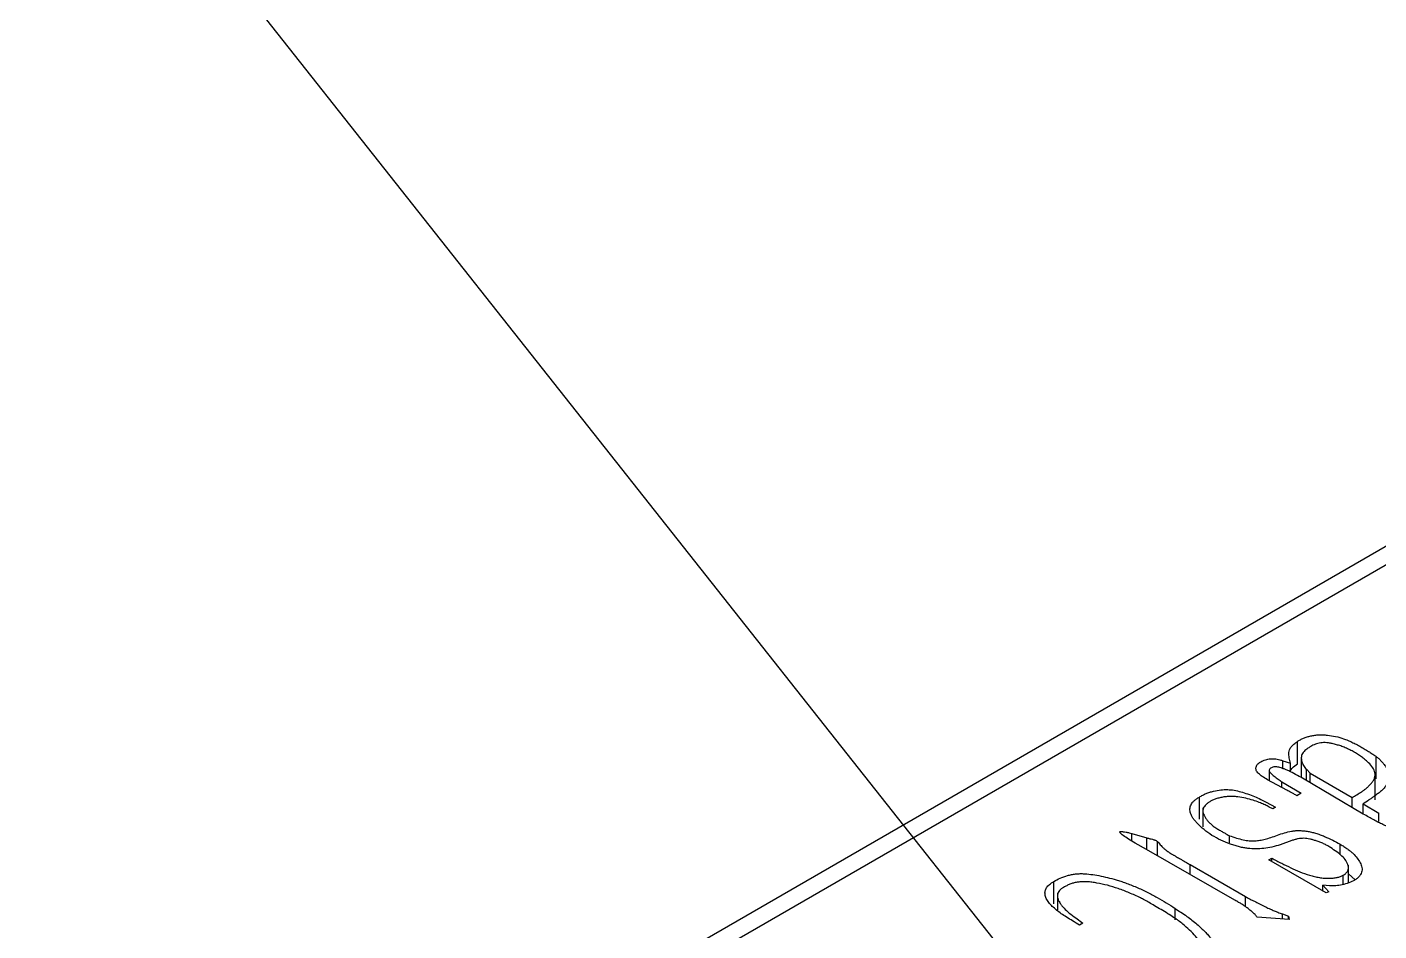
# Model space of a CAD drawing. Header units: millimetres. Extents: x 2 to 292, y 3 to 207.
# Drawn here: x 237.691 to 242.654, y 177.174 to 180.491 of the extents above; entities that cross this region are included whole.
import ezdxf

# ---------------------------------------------------------------- set-up
doc = ezdxf.new("R2010")
doc.units = ezdxf.units.MM
doc.layers.add('图框', color=7, linetype='Continuous')

msp = doc.modelspace()

# ---------------------------------------------------------------- linework, layer by layer
at = {"color": 7, "linetype": 'Continuous', "lineweight": 25}
for p, q in [((245.69316028, 180.32462782), (237.69072156, 175.70491828)), ((245.79315157, 180.31472654), (237.79071285, 175.695017)), ((242.35499422, 177.78750829), (242.35499422, 177.86916223)), ((242.30101886, 177.79809545), (242.32860213, 177.78885596)), ((242.30101886, 177.7691717), (242.30101886, 177.79809545)), ((242.32860213, 177.75735454), (242.32860213, 177.78885596)), ((242.36878526, 177.80883665), (242.36878526, 177.73630856)), ((242.64360214, 177.73236423), (242.64360214, 177.81401817)), ((242.31600246, 177.68997178), (242.24483039, 177.72850288)), ((242.2506917, 177.76331471), (242.2506917, 177.7253299)), ((242.59643633, 177.60239122), (242.37355365, 177.73381093)), ((242.38734575, 177.76693591), (242.40096734, 177.75238833)), ((242.38734575, 177.72567866), (242.38734575, 177.76693591)), ((242.40096734, 177.75238833), (242.55506044, 177.66343229)), ((242.40096734, 177.71764674), (242.40096734, 177.75238833)), ((242.63989012, 177.65465197), (242.63989012, 177.75671978)), ((242.29761504, 177.72044203), (242.36776472, 177.67876597)), ((242.29761504, 177.69992626), (242.29761504, 177.72044203)), ((241.99487482, 177.58354765), (241.99487482, 177.66520159)), ((242.23972187, 177.64593593), (242.27428775, 177.62735761)), ((242.36776472, 177.67876597), (242.35278105, 177.67011609)), ((242.55506044, 177.62678801), (242.55506044, 177.66343229)), ((242.61482546, 177.65291451), (242.59524535, 177.64023403)), ((242.59524535, 177.64023403), (242.65381683, 177.60642144)), ((242.59524535, 177.60309363), (242.59524535, 177.64023403)), ((242.00738713, 177.62548585), (242.00738713, 177.5557009)), ((242.27428775, 177.62735761), (242.26390131, 177.62136165)), ((242.65381683, 177.57580702), (242.65381683, 177.60642144)), ((241.74662343, 177.53112754), (241.8017908, 177.51520379)), ((241.80059811, 177.47205305), (241.75922255, 177.49593865)), ((241.8017908, 177.47136979), (241.8017908, 177.51520379)), ((241.84078192, 177.44902621), (241.84078192, 177.50193435)), ((242.10520974, 177.49741743), (242.10520974, 177.52326434)), ((242.33388142, 177.50527639), (242.29148544, 177.49004014)), ((242.51079011, 177.45282451), (242.51079011, 177.49200721)), ((242.1247908, 177.28627671), (241.80059811, 177.47205305)), ((242.25010945, 177.43430763), (242.26032558, 177.44020528)), ((242.46039061, 177.3129149), (242.25010945, 177.43430763)), ((242.26032558, 177.42840989), (242.26032558, 177.44020528)), ((241.96031113, 177.41700792), (242.16378347, 177.29954584)), ((242.54204246, 177.38263582), (242.56589613, 177.36147931)), ((242.54204263, 177.35122712), (242.54204263, 177.41559179)), ((241.46023048, 177.27352692), (241.46023048, 177.35518086)), ((242.44779121, 177.34141994), (242.469586, 177.31684615)), ((242.47179993, 177.33935533), (242.44779121, 177.34141994)), ((242.44779121, 177.32018843), (242.44779121, 177.34141994)), ((242.52253911, 177.34481446), (242.52253911, 177.3778873)), ((241.47375041, 177.31266967), (241.47375041, 177.25162367)), ((242.16378347, 177.26262324), (242.16378347, 177.29954584)), ((242.469586, 177.31684615), (242.46039061, 177.3129149)), ((242.29931733, 177.23585138), (242.32230326, 177.22788977)), ((242.29931733, 177.21777335), (242.29931733, 177.23585138)), ((241.54076861, 177.22120526), (241.56715894, 177.20203867)), ((241.56715894, 177.20203867), (241.55438874, 177.1946666)), ((242.32468647, 177.2158982), (242.20634905, 177.22464658)), ((242.32230326, 177.22788977), (242.32468647, 177.2158982)), ((242.32230326, 177.21607431), (242.32230326, 177.22788977))]:
    msp.add_line(p, q, dxfattribs=at)
at = {"color": 8, "linetype": 'Continuous', "lineweight": 25}
for p, q in [((241.74662343, 177.50369278), (241.74662343, 177.53112754)), ((241.96031113, 177.38053065), (241.96031113, 177.41700792)), ((241.90514449, 177.21482659), (241.90514449, 177.2563947))]:
    msp.add_line(p, q, dxfattribs=at)
at = {"color": 7, "linetype": 'Continuous', "lineweight": 25}
for points, knots in [([(242.35499484, 177.86916194), (242.35836212, 177.87134705), (242.3651102, 177.87572605), (242.37691099, 177.88127651), (242.38983506, 177.88600722), (242.40387663, 177.88956062), (242.41855195, 177.89215562), (242.43362139, 177.89356537), (242.44898751, 177.89363174), (242.46968702, 177.89212877), (242.49541285, 177.88777922), (242.52004785, 177.88078617), (242.53951764, 177.87342993), (242.55480508, 177.86639198), (242.5712041, 177.85842537), (242.58746671, 177.84923871), (242.60344983, 177.83985117), (242.61814902, 177.83071078), (242.63159758, 177.82227419), (242.6397179, 177.81668948), (242.6436011, 177.81401883)], [0, 0, 0, 0, 0.04319413938, 0.08656188062, 0.12945052592, 0.17348451032, 0.21701976822, 0.26019759664, 0.30332645517, 0.34774270462, 0.43793138317, 0.53068444984, 0.58108369518, 0.63633241522, 0.6975103347, 0.76399623778, 0.83047154521, 0.89218064244, 0.9484400936, 1, 1, 1, 1]), ([(242.32860312, 177.78885549), (242.32707602, 177.79559518), (242.32406087, 177.80890219), (242.32270769, 177.82562578), (242.32483614, 177.8391303), (242.33150924, 177.84921329), (242.34124537, 177.8595252), (242.35024904, 177.8658357), (242.35499484, 177.86916194)], [0, 0, 0, 0, 0.2391263273, 0.4721368005, 0.5882648671, 0.7129818241, 0.8487140133, 1, 1, 1, 1]), ([(242.40692694, 177.8525502), (242.40185998, 177.84976044), (242.39092233, 177.84373841), (242.38012544, 177.83424814), (242.37241176, 177.82528572), (242.36938959, 177.81715324), (242.36840112, 177.80821658), (242.36973107, 177.79872274), (242.37253392, 177.78939923), (242.3763031, 177.78081945), (242.38075729, 177.7732773), (242.38523682, 177.76896588), (242.38734599, 177.76693586)], [0, 0, 0, 0, 0.1283281857, 0.2770120055, 0.3586682409, 0.4454393032, 0.5395122149, 0.643021005, 0.7477832267, 0.840364303, 0.9248359644, 1, 1, 1, 1]), ([(242.49768041, 177.85717003), (242.49262095, 177.85854712), (242.48314237, 177.861127), (242.46915477, 177.86375882), (242.45649018, 177.86495391), (242.44507482, 177.86468284), (242.43459374, 177.86311029), (242.42487051, 177.86051677), (242.41527646, 177.85714475), (242.40978721, 177.85412414), (242.40692694, 177.8525502)], [0, 0, 0, 0, 0.1694918482, 0.3175317568, 0.4445778163, 0.5565572779, 0.6613221425, 0.7707060997, 0.8805224062, 1, 1, 1, 1]), ([(242.55506112, 177.66343196), (242.56083743, 177.66684629), (242.57255907, 177.67377486), (242.58769154, 177.68249315), (242.59952016, 177.69052397), (242.60824493, 177.69787), (242.61730493, 177.70623841), (242.62614628, 177.7154711), (242.63365479, 177.72520115), (242.63838194, 177.73513852), (242.64032663, 177.74486232), (242.63904828, 177.75763257), (242.63156228, 177.77344672), (242.61877831, 177.78866387), (242.60477817, 177.80059091), (242.59282403, 177.81018826), (242.57868709, 177.81977114), (242.56341739, 177.82944903), (242.54725701, 177.83845529), (242.53078946, 177.84626966), (242.51438082, 177.85249591), (242.50307485, 177.85566023), (242.49768041, 177.85717003)], [0, 0, 0, 0, 0.0591208937, 0.1199717163, 0.1528131899, 0.189519857, 0.2301740504, 0.2750349895, 0.3201193465, 0.3617662279, 0.4021928925, 0.4408022514, 0.5195502011, 0.60341156, 0.649112794, 0.6978995818, 0.7497598545, 0.804908036, 0.8600203643, 0.9102215547, 0.9571638041, 1, 1, 1, 1]), ([(242.24483068, 177.72850279), (242.23826302, 177.73245532), (242.22618227, 177.73972572), (242.21353857, 177.74941375), (242.20611255, 177.75698374), (242.20342824, 177.76292134), (242.20183601, 177.76904461), (242.20277935, 177.77531201), (242.2047109, 177.78148416), (242.20910097, 177.78722438), (242.21554782, 177.79227957), (242.22604727, 177.79797314), (242.24071486, 177.80337847), (242.25720471, 177.80605295), (242.27023414, 177.80568387), (242.28045268, 177.80456532), (242.2907235, 177.80173249), (242.29748506, 177.79934379), (242.30101951, 177.79809515)], [0, 0, 0, 0, 0.1279404037, 0.2353370816, 0.2829639588, 0.3299957866, 0.3778806727, 0.4269994712, 0.4762733131, 0.5239494425, 0.5722126782, 0.62205481, 0.7177019734, 0.8046473594, 0.8475699579, 0.8929380979, 0.9440357785, 1, 1, 1, 1]), ([(242.32860331, 177.76071599), (242.33078075, 177.7646712), (242.33625977, 177.77462359), (242.3479499, 177.78266353), (242.35499422, 177.78750829)], [0, 0, 0, 0, 0.3974130726, 1, 1, 1, 1]), ([(242.6436011, 177.81401883), (242.64686313, 177.81136311), (242.6536416, 177.80584454), (242.66250815, 177.79662695), (242.67116494, 177.78648335), (242.67952927, 177.77559399), (242.68630619, 177.76400705), (242.69012628, 177.75192297), (242.69062692, 177.73958873), (242.68885392, 177.72717284), (242.68427165, 177.71503199), (242.67737346, 177.70354718), (242.66860076, 177.69276074), (242.65715693, 177.68313985), (242.64545483, 177.67431457), (242.63425388, 177.66639944), (242.62451163, 177.65920856), (242.61792563, 177.6549289), (242.61482561, 177.65291447)], [0, 0, 0, 0, 0.0542734553, 0.1127798616, 0.1756002219, 0.242919865, 0.3113661275, 0.3791236769, 0.4469341136, 0.5166089082, 0.5865063065, 0.6535725246, 0.7190884944, 0.7845770993, 0.8477625733, 0.9045273877, 0.9550611078, 1, 1, 1, 1]), ([(242.25623872, 177.77086763), (242.25432958, 177.76943139), (242.25036302, 177.76644735), (242.25059905, 177.76124138), (242.25287829, 177.75669394), (242.25657347, 177.75230117), (242.26215465, 177.74720653), (242.27143093, 177.73969415), (242.28308139, 177.73052431), (242.29302036, 177.72362944), (242.29761413, 177.72044265)], [0, 0, 0, 0, 0.0887305437, 0.1843530638, 0.2459156495, 0.3277377605, 0.4283410301, 0.5490163693, 0.7915564721, 1, 1, 1, 1]), ([(242.37355418, 177.73381068), (242.36501316, 177.73864693), (242.34854253, 177.74797324), (242.32732171, 177.75861376), (242.31126634, 177.76586131), (242.30056885, 177.77006495), (242.29118591, 177.77323004), (242.28278368, 177.77539176), (242.27508736, 177.7762556), (242.26786487, 177.77594568), (242.26135861, 177.77399611), (242.25801095, 177.77195054), (242.25623872, 177.77086763)], [0, 0, 0, 0, 0.2460219931, 0.4744324571, 0.5776317997, 0.6650473424, 0.7403363063, 0.8010362096, 0.8532397134, 0.9001648271, 0.9471479806, 1, 1, 1, 1]), ([(241.99487553, 177.66520126), (241.99871289, 177.66750907), (242.00629664, 177.67207), (242.0188445, 177.67798395), (242.03237819, 177.68274756), (242.05041471, 177.68761969), (242.0724328, 177.69150155), (242.09811803, 177.69298308), (242.12301419, 177.69042001), (242.1473754, 177.68447602), (242.17219984, 177.67643899), (242.19668249, 177.6671157), (242.2195115, 177.65695254), (242.2331766, 177.64950377), (242.23972261, 177.64593557)], [0, 0, 0, 0, 0.0588318217, 0.1162693116, 0.1714868979, 0.226776849, 0.3274888999, 0.4146080149, 0.4983617838, 0.5930772248, 0.6942681651, 0.8004511927, 0.9044097562, 1, 1, 1, 1]), ([(242.35278134, 177.67011597), (242.34884891, 177.67217008), (242.34152171, 177.67599745), (242.33157016, 177.68146431), (242.32297185, 177.68586411), (242.31813804, 177.68871315), (242.3160032, 177.68997142)], [0, 0, 0, 0, 0.3158965647, 0.5886026384, 0.8183077615, 1, 1, 1, 1]), ([(242.04084821, 177.52444381), (242.03077917, 177.53145461), (242.01123167, 177.54506499), (241.99156664, 177.56353733), (241.97882647, 177.57788769), (241.97097257, 177.58768182), (241.96570946, 177.59698208), (241.96091366, 177.6080874), (241.95890693, 177.62144924), (241.96220332, 177.63436799), (241.96806073, 177.64418858), (241.97487831, 177.65140829), (241.98379676, 177.65854956), (241.99108487, 177.66292534), (241.99487553, 177.66520126)], [0, 0, 0, 0, 0.1714089092, 0.3327641317, 0.4070280664, 0.4752817143, 0.535794252, 0.5910401363, 0.6907460027, 0.7862513313, 0.8346676578, 0.8857568408, 0.9405803869, 1, 1, 1, 1]), ([(242.02603479, 177.64328163), (242.02336811, 177.64119288), (242.01824251, 177.63717814), (242.01259035, 177.63066341), (242.00862908, 177.62413528), (242.00715016, 177.61728929), (242.00757054, 177.61007374), (242.00990825, 177.60215269), (242.0143206, 177.59347675), (242.02014297, 177.58408434), (242.02767653, 177.57441776), (242.03717706, 177.56501842), (242.04859679, 177.55605615), (242.06146, 177.54782083), (242.07426555, 177.54032779), (242.08584437, 177.53364476), (242.09578488, 177.52796907), (242.10228922, 177.52472225), (242.10520996, 177.52326428)], [0, 0, 0, 0, 0.05486286864, 0.10545107464, 0.15373039904, 0.20064376602, 0.25062862682, 0.30618930244, 0.37034274225, 0.44190546097, 0.51737252259, 0.59449964795, 0.67195078592, 0.75257643338, 0.82913323698, 0.89488816457, 0.95280007402, 1, 1, 1, 1]), ([(242.26390083, 177.621362), (242.25833288, 177.62443979), (242.24793622, 177.63018674), (242.23156671, 177.63831378), (242.21280837, 177.64576605), (242.19097477, 177.65386365), (242.16469649, 177.66121215), (242.14019669, 177.66541612), (242.11966772, 177.66745754), (242.10393968, 177.66722757), (242.08826547, 177.66601725), (242.07297409, 177.66330772), (242.05854559, 177.65970674), (242.04578938, 177.65508461), (242.03450265, 177.64983727), (242.02884293, 177.64545563), (242.02603479, 177.64328163)], [0, 0, 0, 0, 0.0843403507, 0.1574827769, 0.2358715972, 0.3332158883, 0.4412527899, 0.5540147308, 0.6117972089, 0.6683045445, 0.7253821271, 0.7843206996, 0.8427005999, 0.8968028487, 0.9487974402, 1, 1, 1, 1]), ([(242.87686987, 177.54528221), (242.87165165, 177.54313763), (242.86137062, 177.53891235), (242.8440011, 177.53457449), (242.8257453, 177.53200239), (242.80672721, 177.53117394), (242.78759732, 177.53182179), (242.768665, 177.53355207), (242.75029938, 177.53666263), (242.72659692, 177.54235798), (242.69854767, 177.55137156), (242.67205014, 177.56223078), (242.65151314, 177.57251547), (242.63414292, 177.58121823), (242.61573114, 177.59137861), (242.6030576, 177.59861216), (242.59643653, 177.6023912)], [0, 0, 0, 0, 0.0588737704, 0.1159942214, 0.1730572167, 0.2312820276, 0.2909673794, 0.3492438101, 0.4074873971, 0.4668098329, 0.5854385757, 0.7023754364, 0.7654368743, 0.835819471, 0.9142268526, 1, 1, 1, 1]), ([(241.75922299, 177.49593847), (241.75076202, 177.50084332), (241.73523347, 177.50984527), (241.71897775, 177.52137595), (241.70832493, 177.5290231), (241.7045647, 177.53305859), (241.70106741, 177.53592509), (241.70240492, 177.53725662), (241.7028639, 177.53771354)], [0, 0, 0, 0, 0.38374602444, 0.70429428645, 0.83174804649, 0.91918283495, 0.97226688806, 1, 1, 1, 1]), ([(241.7028639, 177.53771354), (241.70373093, 177.53811444), (241.70560892, 177.53898279), (241.71016401, 177.53868114), (241.71660531, 177.53769748), (241.72579088, 177.53611129), (241.73637414, 177.53395958), (241.74329804, 177.53204652), (241.74662307, 177.53112783)], [0, 0, 0, 0, 0.0689742002, 0.1493979568, 0.2770834592, 0.5060785508, 0.7628065335, 1, 1, 1, 1]), ([(242.10520996, 177.52326428), (242.11366485, 177.52022572), (242.12972106, 177.51445534), (242.15403747, 177.50820897), (242.17651175, 177.50426045), (242.19757717, 177.50369901), (242.21719212, 177.50606503), (242.23702502, 177.51013211), (242.25824623, 177.51686927), (242.28137051, 177.52531658), (242.30615629, 177.53384749), (242.32811571, 177.5390988), (242.34590096, 177.54173103), (242.359889, 177.54208758), (242.37466542, 177.54153933), (242.3900868, 177.53959815), (242.40592528, 177.53656515), (242.42181474, 177.53224341), (242.43786888, 177.52691306), (242.45900238, 177.51846884), (242.48360604, 177.50685031), (242.5019195, 177.49685079), (242.51079114, 177.49200669)], [0, 0, 0, 0, 0.065630588, 0.1246353961, 0.1751444829, 0.2197420873, 0.2620421414, 0.3065736775, 0.3581594165, 0.4213498807, 0.4872533443, 0.5482329607, 0.5774776136, 0.6078649347, 0.6401449999, 0.6749537704, 0.7116602933, 0.750025261, 0.7906169801, 0.833718193, 0.9194476476, 1, 1, 1, 1]), ([(241.80179029, 177.51520415), (241.80553206, 177.51421654), (241.81222972, 177.51244874), (241.82098741, 177.51020923), (241.82702874, 177.5083672), (241.83213172, 177.50723413), (241.83667367, 177.50511531), (241.83928515, 177.50309332), (241.84078193, 177.50193442)], [0, 0, 0, 0, 0.26881711574, 0.48117391, 0.62544927322, 0.71505497847, 0.83668348509, 1, 1, 1, 1]), ([(241.84078193, 177.50193442), (241.84184241, 177.50102951), (241.8449123, 177.49840999), (241.84863725, 177.49318781), (241.85378511, 177.48686601), (241.86006877, 177.48014942), (241.86812309, 177.47304722), (241.87805615, 177.46575489), (241.88846116, 177.45889504), (241.89609615, 177.45405435), (241.90151572, 177.45095494), (241.90565253, 177.44855951), (241.91121736, 177.44535008), (241.91825413, 177.44128668), (241.9267112, 177.43640493), (241.93664344, 177.43067103), (241.94799476, 177.4241181), (241.95605416, 177.4194655), (241.96031089, 177.41700814)], [0, 0, 0, 0, 0.029663666, 0.0858702681, 0.1528436586, 0.2198407608, 0.2932518841, 0.3834483926, 0.471893346, 0.5412550216, 0.561419636, 0.5916665577, 0.633256075, 0.6849278995, 0.7479423196, 0.8210390469, 0.9054783698, 1, 1, 1, 1]), ([(242.29148444, 177.49004081), (242.28134285, 177.48708112), (242.26202475, 177.48144337), (242.23179728, 177.47599999), (242.20187591, 177.47393823), (242.17699612, 177.47561593), (242.15713737, 177.47878138), (242.1413403, 177.48222507), (242.12490251, 177.48684538), (242.10163575, 177.49441752), (242.07229697, 177.50640487), (242.05157214, 177.51829259), (242.04084821, 177.52444381)], [0, 0, 0, 0, 0.1208918194, 0.2302796489, 0.3354982611, 0.4395150541, 0.4946598579, 0.5547342652, 0.6190913281, 0.68920522, 0.8391811897, 1, 1, 1, 1]), ([(242.42361332, 177.5039986), (242.41959613, 177.50545345), (242.41197179, 177.50821465), (242.40005013, 177.51093477), (242.38912437, 177.51312509), (242.37832226, 177.51385387), (242.36767271, 177.51321133), (242.35656572, 177.51195587), (242.3453023, 177.50898138), (242.33781952, 177.50655394), (242.33388146, 177.50527642)], [0, 0, 0, 0, 0.1476049193, 0.2801435498, 0.3988800047, 0.5076080553, 0.6159894695, 0.7320009003, 0.8589566827, 1, 1, 1, 1]), ([(242.52253971, 177.37788701), (242.52620525, 177.3804141), (242.53333622, 177.38533033), (242.53954346, 177.39422314), (242.54274829, 177.40354026), (242.54072908, 177.41638313), (242.53357815, 177.43174181), (242.51839591, 177.44869641), (242.49839122, 177.46429485), (242.47998764, 177.47724883), (242.4638697, 177.48734815), (242.45071015, 177.49380295), (242.43763494, 177.49962404), (242.42822852, 177.50255872), (242.42361332, 177.5039986)], [0, 0, 0, 0, 0.0635906345, 0.1237098539, 0.1838290734, 0.246264585, 0.3719779781, 0.4902839058, 0.6143263996, 0.7480180525, 0.8154900831, 0.8803961562, 0.9413171788, 1, 1, 1, 1]), ([(242.51079114, 177.49200669), (242.51571993, 177.48908427), (242.52525256, 177.48343212), (242.53830765, 177.47480036), (242.54924604, 177.46624228), (242.56191156, 177.45541861), (242.57393265, 177.44136338), (242.58580138, 177.42433309), (242.59225446, 177.40672423), (242.59194678, 177.39187024), (242.5869438, 177.38053517), (242.58065005, 177.37229408), (242.57175387, 177.36441052), (242.5642115, 177.35967584), (242.56033947, 177.3572452)], [0, 0, 0, 0, 0.0798241229, 0.1543852899, 0.2240246726, 0.2878728947, 0.4097601596, 0.5299214279, 0.6463741586, 0.7599198942, 0.8168428522, 0.8742692448, 0.9354536124, 1, 1, 1, 1]), ([(242.26032518, 177.4402056), (242.2724715, 177.43411073), (242.29561617, 177.42249705), (242.32919878, 177.40565188), (242.36245683, 177.39033492), (242.39236126, 177.38008762), (242.41671272, 177.37301167), (242.43496759, 177.36951695), (242.45270851, 177.36717083), (242.46987996, 177.36680981), (242.48583942, 177.36741033), (242.49995786, 177.36968466), (242.51265192, 177.37279446), (242.51926448, 177.37620015), (242.52253971, 177.37788701)], [0, 0, 0, 0, 0.1570525223, 0.2992616043, 0.434317774, 0.5714905412, 0.6378857375, 0.6998938757, 0.7587752206, 0.8147885507, 0.8670442305, 0.9140710804, 0.9574390147, 1, 1, 1, 1]), ([(241.46023032, 177.35518102), (241.46779398, 177.35949404), (241.48289636, 177.36810584), (241.50566125, 177.37606427), (241.5247685, 177.3805416), (241.539028, 177.38288901), (241.55325225, 177.38396368), (241.57229023, 177.38391713), (241.59671899, 177.38151338), (241.62670263, 177.37666583), (241.6577807, 177.36976803), (241.68431497, 177.36280402), (241.70649881, 177.3560622), (241.72438453, 177.34975928), (241.7434981, 177.34241311), (241.77050724, 177.33155893), (241.80341924, 177.3166692), (241.83957912, 177.29712366), (241.87327801, 177.27702886), (241.89455331, 177.26325271), (241.90514368, 177.25639525)], [0, 0, 0, 0, 0.0595433266, 0.1188902387, 0.147765136, 0.1752086292, 0.2018867347, 0.2280149551, 0.2818202541, 0.3403402312, 0.4026579715, 0.4685318502, 0.5038818749, 0.5433362693, 0.5861096297, 0.6327831283, 0.7280816469, 0.8205291697, 0.9106634143, 1, 1, 1, 1]), ([(241.55438917, 177.19466643), (241.54588057, 177.19997734), (241.53011807, 177.20981601), (241.50767888, 177.22373367), (241.48734819, 177.23652459), (241.46991115, 177.24984601), (241.45424031, 177.26363626), (241.44165489, 177.27792115), (241.43197416, 177.29223762), (241.42761289, 177.30647178), (241.42733223, 177.32012586), (241.43311064, 177.33294699), (241.44393277, 177.34493868), (241.45464991, 177.35167396), (241.46023032, 177.35518102)], [0, 0, 0, 0, 0.1143843283, 0.2119010878, 0.3007049469, 0.3886797677, 0.4756233821, 0.5611225051, 0.6417717997, 0.7175832074, 0.7885635482, 0.855915362, 0.924975146, 1, 1, 1, 1]), ([(241.50160573, 177.3366034), (241.49803346, 177.33466413), (241.49126434, 177.33098938), (241.48328355, 177.32482189), (241.4778194, 177.31855527), (241.4740912, 177.31020721), (241.47319619, 177.29975757), (241.47560479, 177.2893743), (241.47942006, 177.28078922), (241.48422256, 177.27365636), (241.49012993, 177.26564043), (241.50058367, 177.25387591), (241.51653251, 177.23847038), (241.53250308, 177.22709335), (241.54076764, 177.22120589)], [0, 0, 0, 0, 0.0648804483, 0.122942468, 0.1757495864, 0.2248258892, 0.3197798681, 0.413812, 0.4643420568, 0.5228794857, 0.5892425161, 0.6642480379, 0.8262528816, 1, 1, 1, 1]), ([(241.77863368, 177.29482832), (241.76484474, 177.30125169), (241.73855529, 177.31349822), (241.6979636, 177.32905829), (241.65840692, 177.34121553), (241.62561248, 177.34855701), (241.60045407, 177.35255483), (241.58309766, 177.35414831), (241.56704725, 177.3545667), (241.55229281, 177.35343839), (241.5384864, 177.35114724), (241.52542498, 177.34752755), (241.51290317, 177.34270026), (241.50542935, 177.33866689), (241.50160573, 177.3366034)], [0, 0, 0, 0, 0.1694704274, 0.3231056786, 0.4654573901, 0.5974791238, 0.6587334455, 0.7148043604, 0.7653365166, 0.8118827456, 0.8565668826, 0.9022367936, 0.9499840901, 1, 1, 1, 1]), ([(242.56033947, 177.3572452), (242.55297069, 177.35386736), (242.53851121, 177.34723915), (242.51393862, 177.34160295), (242.4915327, 177.33838218), (242.47771804, 177.33906367), (242.4717995, 177.33935564)], [0, 0, 0, 0, 0.29103619035, 0.57109001768, 0.81624442692, 1, 1, 1, 1]), ([(241.97393242, 177.063935), (241.97720739, 177.06571877), (241.98360879, 177.0692054), (241.99140159, 177.07519913), (241.99787239, 177.08141844), (242.00399298, 177.09023179), (242.00733026, 177.10204888), (242.00631144, 177.11428978), (242.00183715, 177.1246), (241.99644341, 177.13345739), (241.98947996, 177.14343503), (241.97719815, 177.15809094), (241.95874901, 177.17690489), (241.9377807, 177.19583019), (241.91777208, 177.21126232), (241.89946879, 177.2239244), (241.87808947, 177.23755356), (241.85482105, 177.25171646), (241.83173257, 177.26526096), (241.81077453, 177.27701273), (241.79381379, 177.28682329), (241.78326012, 177.29238863), (241.77863368, 177.29482832)], [0, 0, 0, 0, 0.02759259801, 0.05393380549, 0.07938914265, 0.10455673126, 0.15444863153, 0.20539267584, 0.2337018584, 0.26719628529, 0.3051744823, 0.3480302257, 0.4402119427, 0.53491773128, 0.58669137989, 0.64508500517, 0.71021608902, 0.78218092739, 0.85264232011, 0.91226407683, 0.96153903684, 1, 1, 1, 1]), ([(242.20634985, 177.22464619), (242.20394511, 177.2276226), (242.19964663, 177.23294295), (242.19183465, 177.24055973), (242.18199934, 177.24869909), (242.17190096, 177.25687767), (242.16118926, 177.2648569), (242.15066521, 177.27164945), (242.13845167, 177.27889723), (242.12948162, 177.28374281), (242.12479092, 177.28627672)], [0, 0, 0, 0, 0.1261507151, 0.2254952961, 0.339705194, 0.5074635264, 0.6115016552, 0.7274750913, 0.8574884545, 1, 1, 1, 1]), ([(242.16378256, 177.29954645), (242.16598866, 177.29832962), (242.17173918, 177.29515777), (242.1825967, 177.28949214), (242.1978665, 177.28200957), (242.21548375, 177.27296113), (242.23352928, 177.26412432), (242.24876052, 177.25650662), (242.26054241, 177.25121193), (242.27107846, 177.24636389), (242.28365199, 177.24149693), (242.29373436, 177.23786351), (242.29931682, 177.23585174)], [0, 0, 0, 0, 0.0522918651, 0.1363064381, 0.2507812919, 0.3955425898, 0.5404018958, 0.6563549654, 0.7408188174, 0.7962720529, 0.8871987114, 1, 1, 1, 1]), ([(241.90514368, 177.25639525), (241.91975503, 177.24678429), (241.94818607, 177.22808311), (241.97954673, 177.2034715), (242.00120323, 177.18430428), (242.01514417, 177.17105231), (242.02652746, 177.15860209), (242.03836823, 177.143706), (242.04821207, 177.126386), (242.05434989, 177.10964077), (242.05469358, 177.09714689), (242.05362475, 177.08826648), (242.05044797, 177.07960485), (242.04580134, 177.07114812), (242.03909658, 177.06316093), (242.03063566, 177.05569656), (242.02047467, 177.04880002), (242.01250733, 177.04481003), (242.00849707, 177.04280173)], [0, 0, 0, 0, 0.1551765545, 0.3019453796, 0.3703418118, 0.4329593979, 0.4900699511, 0.5411567568, 0.6317145009, 0.7109744847, 0.7475746902, 0.7830823671, 0.8188076802, 0.8547801081, 0.8905364039, 0.9261686072, 0.9628379023, 1, 1, 1, 1])]:
    msp.add_open_spline(points, degree=3, knots=knots, dxfattribs=at)
at = {"layer": '图框'}
msp.add_line((238.48091227, 180.63084123), (242.1421812, 176.00176234), dxfattribs=at)

doc.saveas('drawing.dxf')
